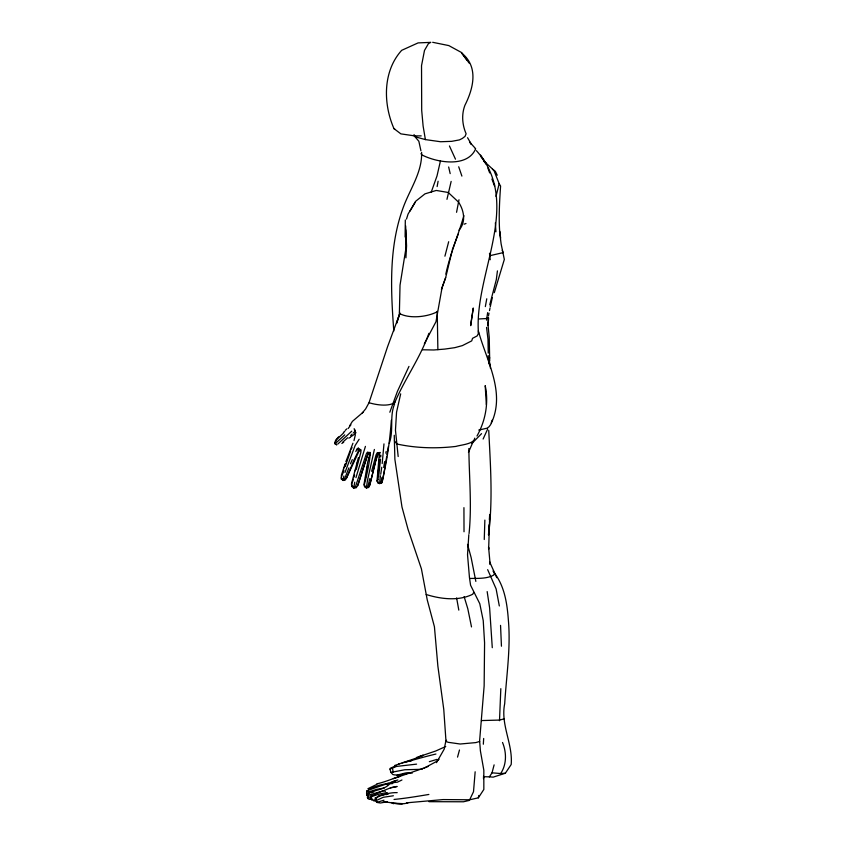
<?xml version="1.0" encoding="UTF-8"?>
<svg xmlns="http://www.w3.org/2000/svg" width="846" height="846" viewBox="0 0 846 846"><rect width="100%" height="100%" fill="white"/><g stroke="black" fill="none" stroke-linecap="round" stroke-linejoin="round"><path stroke-width="1.27" d="M422.503 349.779L433.765 349.98L444.742 349.091L454.81 347.664L462.371 345.612L471.719 340.875L472.544 338.326L477.133 335.936L478.487 333.409C473.549 273.755 523.589 203.135 476.404 150.662M437.879 349.652L437.223 311.37M405.118 237.017L405.319 219.96M499.5 720.718L500.821 688.665M391.349 420.282C389.805 441.305 386.855 462.804 381.546 483.045L379.664 483.574L377.887 482.802L377.03 481.036L379.315 453.868L380.362 452.483L377.358 452.779L376.1 454.746L371.627 471.296M355.817 451.51L356.917 449.226L358.588 450.527L359.825 450.315L358.588 450.527L354.019 459.991L346.204 478.751L344.893 480.168L342.99 480.465C338.865 478.254 343.751 473.432 343.91 470.154M484.261 539.505L484.864 520.089M370.844 798.021L370.908 796.033L372.494 795.293M483.478 778.637L483.574 776.11M489.749 514.537L488.65 549.318L488.554 547.235M488.237 353.099L487.994 339.383L486.556 327.381M469.065 533.562C471.941 505.199 469.107 476.869 468.864 448.517M405.911 257.85L406.556 245.826L405.646 225.84M489.496 358.683L489.58 357.181M489.083 524.732L488.502 534.979C493.028 500.198 490.437 465.237 488.745 430.403M489.379 519.603L489.675 514.474M483.33 744.226L483.679 738.463M468.811 534.714L467.531 554.754L469.467 577.638L470.577 585.242L479.788 603.737L483.235 620.615L484.578 642.844L484.145 685.895L479.619 740.694L480.401 750.857L483.827 770.198L483.838 789.455L478.35 797.841L469.667 799.777L443.071 799.576L406.672 802.822M475.156 771.785L473.506 791.729L469.667 799.777M377.623 477.356L377.559 481.205M388.346 446.572L387.637 451.33M488.618 318.286L488.047 325.541L488.184 319.101M380.721 456.956L380.859 455.233M378.701 467.151L379.452 459.389M387.267 801.765L380.436 803.002L377.073 802.452L377.147 801.712M378.574 469.012L377.866 475.632M379.643 457.168L379.526 453.995L377.422 455.085L376.925 456.449L369.66 485.488L368.528 487.486L366.381 487.962L364.605 486.683L363.992 484.451L367.746 461.937L370.358 452.536L367.428 452.314L366.35 453.826L355.373 487.021L351.904 486.069L351.725 483.933L353.469 479.206M381.895 477.556L380.943 482.273L381.546 483.045L382.878 479.619L386.633 456.903M380.52 459.103L378.606 477.207M382.191 463.534L383.978 443.896M440.47 160.814L437.001 175.968L431.227 192.179M380.489 475.769L379.801 480.814M380.732 474.236L381.758 467.246M384.613 461.588L383.693 467.478M497.437 270.889L496.306 279.656L489.739 304.846M366.519 793.326L366.847 790.915C376.333 787.203 385.808 784.422 395.336 780.752M384.19 788.017L376.756 789.339L368.613 791.972L368.285 794.426L366.593 793.918L367.132 795.568L384.01 790.65L385.374 791.528M405.689 229.826L405.816 249.062L400.031 285.165L399.354 314.352L396.711 323.13L399.851 313.517L399.502 311.952M367.492 466.252L366.868 470.112M386.939 454.778L387.214 453.022M355.405 434.654L353.988 440.629M486.482 320.126L487.666 312.639M458.987 199.762L456.565 212.293M374.387 449.459L367.46 480.454L366.381 487.962L367.005 487.433M478.35 797.841L478.762 795.483M446.963 199.339L451.151 181.414M485.34 306.59L486.767 298.797M437.128 186.575L438.112 181.245M452.018 251.167L445.662 277.647L441.401 289.533M488.523 315.653L489.02 313.136M489.517 310.609L490.003 308.092M385.839 453.149L386.21 451.383M365.525 477.609L365.927 475.748M369.776 478.635L367.873 486.788L368.528 487.486L368.623 486.164M400.687 393.855L396.552 412.171L395.463 430.202L398.18 456.523M490.257 306.834L492.34 297.612M368.856 459.547L369.395 457.189M356.325 469.17L360.935 451.997L360.84 449.966L358.239 448.158L356.917 449.226M375.064 463.386L369.755 485.17M355.267 470.788L355.817 468.589M463.883 215.645C458.268 235.262 450.093 254.054 445.831 274.115M386.21 794.743L386.738 792.649L388.377 793.908L378.902 795.61L375.338 799.036L375.952 800.496M347.664 437.742L342.672 442.247M444.911 256.201L448.676 241.723M375.793 460.837L377.464 455.137M483.669 776.702L489.379 776.861L492.034 772.821L494.117 764.869M389.234 443.325C393.982 430.54 389.287 416.496 394.596 403.976M358.429 457.559L351.471 483.859L351.799 486.461L353.723 488.184L356.155 487.634L357.742 485.667L367.851 454.408L369.914 453.562L369.882 455.36M457.538 757.117L459.484 749.99M354.051 477.081L354.601 475.092M354.749 482.188L353.723 488.184M345.866 461.683L352.93 443.241M494.297 292.674L504.332 259.436L501.118 243.87L499.521 231.307M343.878 476.023L342.99 480.465L343.603 479.819M355.955 477.63L365.419 446.381M356.853 464.306L357.477 462.244M406.514 219.04L408.047 214.101L415.344 201.919M345.189 466.527L350.635 451.055M389.826 412.224L397.398 391.444L408.967 366.413M452.261 249.972L458.151 234.268M492.129 420.219L490.691 424.555L489.03 426.786L487.095 428.171L478.741 430.096M495.989 196.388L499.172 183.719L493.895 170.3L483.5 160.698L485.921 163.838M345.115 463.894L341.403 475.145L341.382 479.217L342.207 478.899M414.138 134.588L413.863 135.413L414.699 135.889L421.202 135.889M378.374 478.942L377.03 481.036M344.206 467.838L345.633 463.767M365.44 486.334L364.605 486.683L364.362 484.568C367.005 474.109 369.469 463.143 370.358 452.536M491.494 422.789C505.527 392.153 486.651 361.009 478.646 331.822M399.851 313.517L387.51 346.871L369.025 402.696L365.652 408.893L362.194 413.081M344.978 472.512L355.161 445.472L359.148 439.275M367.989 797.482C366.868 799.364 370.4 799.269 371.415 799.301M445.662 277.647L442.056 287.661L435.976 321.734L424.354 343.709M348.901 467.87L344.29 479.619L341.329 478.963M493.017 571.061L494.466 573.112L493.736 575.079C486.714 578.971 477.979 578.283 470.122 578.453M381.609 481.437L381.546 483.045M351.344 449.141L351.999 447.481M359.286 450.558L346.363 478.455M428.901 333.345C420.081 358.387 404.039 379.991 393.961 404.441M352.296 459.611L350.466 463.777M356.462 486.862L356.155 487.634L355.373 487.021M412.15 773.212C405.572 770.875 399.344 776.543 392.851 774.545L390.884 772.419L389.995 769.109L390.344 768.231L396.404 765.556M468.462 452.388L472.724 442.595M357.847 485.192L365.958 459.664L367.947 454.069L368.835 453.509M394.955 402.157C389.372 407.032 375.836 404.874 369.12 402.738M483.119 439.032L487.687 428.964M421.615 152.407C422.302 172.711 409.274 190.096 402.77 208.761C388.716 247.941 390.778 290.231 393.813 331.04M492.034 772.821L500.663 773.54C506.807 764.446 506.617 752.38 502.524 742.481M473.728 592.327L472.703 594.252C458.595 601.305 440.703 599.074 426.183 594.505M345.157 479.671L344.29 479.619M476.985 436.018C485.477 420.885 488.882 402.738 485.202 385.639L486.334 404.557M343.74 432.824L336.867 439.338L334.656 443.42L336.771 444.869L335.502 444.129L336.317 442.638L344.766 434.865M349.81 425.506L352.412 421.361L363.357 412.034M410.024 211.014L415.82 201.137L424.978 193.861L436.261 190.445L448.211 192.476L458.585 202.162C464.073 210.559 466.231 222.043 459.008 230.154M436.473 762.669L444.235 749.08L445.937 740.525L443.759 709.35L437.879 666.183L434.421 626.717L427.23 599.835L421.424 568.882L408.068 529.459L401.966 506.966L394.881 459.346L394.257 435.278M489.379 776.861L493.197 777.136L505.348 773.233L511.185 764.53C513.004 743.793 500.356 724.694 504.702 703.639C506.394 675.901 510.815 648.226 508.393 620.372C507.177 603.907 504.734 586.627 494.466 573.112M350.9 424.819L348.182 428.52M387.193 784.739L388.251 783.28L378.945 785.31L368.687 789.138L367.894 788.705L376.872 784.358M446.551 740.261L445.779 741.308L448.094 742.291L460.15 744.015L475.843 742.598L479.671 741.445M351.735 431.185L337.829 444.034M350.646 435.605L352.01 434.167M471.92 443.463L481.554 433.638M345.327 430.297L346.828 428.869M359.888 450.876L360.84 449.966M338.686 436.811L335.682 440.11L334.656 443.42L335.502 444.129M353.247 433.004L354.876 431.481L354.167 428.636M343.402 432.443L344.808 431.28M367.407 795.399L366.804 794.648C373.773 789.371 383.672 790.619 389.847 783.798L392.777 783.533M354.643 433.797L355.51 433.099M439.032 759.306L435.965 761.749L423.793 768.348M354.326 434.379L350.889 436.726M375.539 800.168L371.849 799.925L371.595 797.81M419.33 756.588L422.979 755.203M341.837 443.484L343.709 442.215M445.736 746.51L435.743 750.994L416.465 757.519M402.104 762.838C409.073 760.617 416.105 758.291 423.074 755.478M366.804 794.648L369.015 793.622M348.806 438.154L350.371 437.35M376.787 783.861C384.761 782.148 392.248 778.754 400.126 776.342M373.065 795.377L374.873 794.5M398.699 763.896C410.934 760.818 423.328 756.99 435.923 754.04M401.945 779.991L397.398 782.169L392.967 782.656M389.995 769.109L396.552 766.423L416.581 764.139M406.366 761.738L411.494 760.755M393.305 778.616C404.97 774.576 416.814 770.685 428.277 766.413M374.979 794.14L390.767 787.732L397.134 786.473L390.355 787.88M464.137 224.19L465.987 223.503M392.142 781.884L397.884 779.959M383.968 800.221L377.517 802.124M429.334 761.675L437.001 759.38M371.098 792.702L373.731 791.972M390.884 772.419L404.864 769.744L422.26 769.3M469.308 800.411L463.46 801.775L428.975 801.68M400.01 763.705L394.796 765.44L395.082 766.476M489.781 255.714L503.18 252.616L502.27 250.374M386.738 792.649L379.209 794.034L371.574 796.646L370.908 796.033L371.806 795.927M375.032 798.011L377.284 797.545M428.869 794.457C417.268 796.382 405.646 798.317 394.035 799.449M383.164 801.945C391.37 802.019 399.703 805.54 408.142 802.791M370.918 796.953L368.666 797.334L368.57 795.325M369.691 454.302L370.231 454.217M367.873 486.788L364.732 486.376M406.841 773.73L403.732 773.953L400.581 775.444L396.848 775.465M393.379 795.769L383.153 797.313L376.777 800.327L375.338 799.036L376.47 797.503C382.984 794.627 390.027 792.353 397.208 792.649M500.663 773.54L505.348 773.233M378.331 482.104L380.943 482.273M478.825 318.974L486.736 318.519L488.576 317.176M377.887 482.802L379.664 483.574L379.6 482.357M481.448 720.559L499.521 720.083L504.216 718.836M368.613 791.972L367.259 791.867L366.847 790.915L368.105 791.063M394.448 803.467L402.516 803.647L392.428 803.288L393.58 803.647L391.518 802.516M373.615 800.834L375.878 801.003M369.448 799.237L371.902 799.449M414.699 135.889L400.867 133.869L393.972 128.634C383.101 103.762 382.646 71.35 401.67 50.337L418.083 42.903L430.783 42.374L428.51 43.495L424.491 50.432L421.53 65.639L421.699 110.392L423.106 125.991L425.39 139.59L440.586 141.737L451.669 141.345L459.41 139.907L462.339 138.448L465.057 136.354L466.114 133.784C462.223 124.806 461.398 114.559 464.909 105.316C473.4 88.428 478.889 66.802 461.578 52.97L466.886 60.066M432.676 42.3L448.814 45.589L461.43 52.473L469.16 63.112M425.369 139.579L415.481 136.883M393.972 128.634L394.765 129.152M492.425 169.295L495.312 171.283L497.237 175.228M399.756 313.686C410.511 319.175 428.256 316.605 437.181 311.772M415.344 136.724L414.191 135.794L418.855 141.271L420.927 150.789M409.612 772.567L410.215 773.064M478.371 330.701L478.498 333.409M394.405 440.798L396.89 444.002C416.2 448.2 436.261 448.729 455.857 446.424C461.059 444.827 474.088 444.097 474.754 438.143M475.23 148.441L475.653 148.833C467.436 167.952 436.79 162.696 421.646 154.776L421.033 153.538M376.227 801.648L377.073 802.452M474.976 147.955L469.53 142.001L471.465 144.423L467.574 137.729M354.876 431.481L355.976 432.771M367.428 452.314L368.539 453.699M481.025 156.785L486.418 163.923L480.549 155.104M377.358 452.779L378.257 454.091M499.087 183.571L500.589 186.057C499.489 202.247 498.527 218.564 499.933 234.924M496.761 577.681L489.665 561.945L490.141 564.451L488.618 547.425M449.438 145.956L455.476 159.175M358.239 448.158L359.106 450.241M487.666 569.665L496.105 588.869L499.32 605.958M487.888 168.068L489.675 172.933M491.917 179.014L494.159 185.105M371.489 798.36L371.986 799.83M458.712 166.778L461.895 176.095M367.312 797.091L367.724 798.465M464.116 596.589L467.796 608.729L471.508 626.928M467.521 544.348L471.127 557.535L475.843 581.392M354.982 429.895L355.436 431.798M448.655 166.979L450.178 173.61M392.459 768.369L393.295 772.303M456.618 597.942L458.807 610.114M499.605 231.201L500.663 238.096M490.511 368.454L489.845 362.849M488.184 355.584L488.914 363.928M487.169 591.597L489.623 607.904L492.277 647.687M489.496 253.292L490.246 259.701M487.814 322.929L489.231 337.385L489.707 361.126M494.487 184.322L494.603 186.321M495.365 222.826L495.925 231.836M500.546 625.374L501.445 646.207M367.407 794.32L367.46 795.98M463.936 507.653L464.02 531.774M470.936 322.865L470.714 325.647L473.274 308.007L470.936 322.865"/></g></svg>
